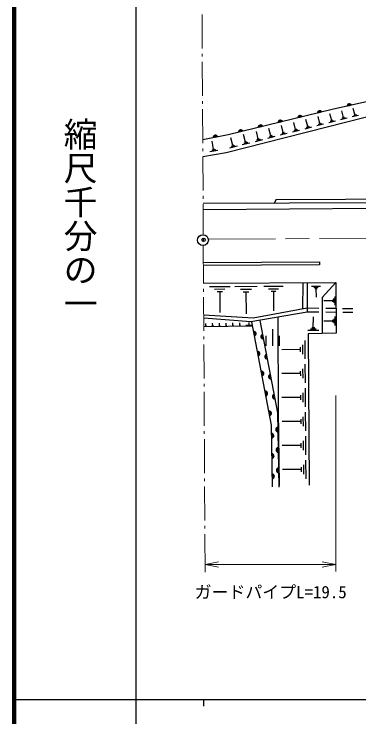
# Model space of a CAD drawing. Units: millimetres, scale not verified. Extents: x 40000 to 680000, y 20000 to 380000.
# Drawn here: x 40000 to 90988, y 202409 to 306254 of the extents above; entities that cross this region are included whole.
import ezdxf
from ezdxf.enums import TextEntityAlignment as Align

# ---------------------------------------------------------------- set-up
doc = ezdxf.new("R2010")
doc.units = ezdxf.units.MM
doc.header["$LTSCALE"] = 1000
doc.header["$PDMODE"] = 32
doc.header["$PDSIZE"] = 500
doc.linetypes.add('CHAIN', pattern=[18.5, 12, -1.5, 3.5, -1.5])
for name, color, linetype, lineweight in [('M-BGD', 7, 'Continuous', 25), ('M-BMK', 2, 'CHAIN', 13), ('M-BMK-HTXT', 7, 'Continuous', 13), ('M-BMK-SRVR', 3, 'Continuous', 25), ('M-STR-HTXT', 7, 'Continuous', 13), ('M-TTL', 2, 'Continuous', 140), ('M-TTL-BAND', 7, 'Continuous', 25)]:
    doc.layers.add(name, color=color, linetype=linetype, lineweight=lineweight)
doc.layers.add('M-OTRS', color=6, linetype='Continuous')
doc.styles.add('@ＭＳ ゴシック', font='')
doc.styles.add('ＭＳ ゴシック', font='')
doc.styles.get('@ＭＳ ゴシック').set_extended_font_data('@MS Gothic')
doc.styles.get('ＭＳ ゴシック').set_extended_font_data('MS Gothic')

msp = doc.modelspace()

# ---------------------------------------------------------------- linework, layer by layer
at = {"layer": 'M-BGD'}
for p, q in [((88689, 290979), (88445, 291933)), ((90382, 291401), (90148, 292317)), ((85193, 290101), (84937, 291107)), ((86957, 290546), (86705, 291534)), ((89226, 290863), (88272, 290619)), ((88957, 290921), (88480, 290799)), ((88808, 291010), (88569, 290949)), ((90898, 291289), (89982, 291055)), ((90640, 291345), (90182, 291228)), ((90496, 291430), (90267, 291372)), ((79794, 288738), (79523, 289798)), ((81612, 289197), (81346, 290238)), ((83411, 289651), (83150, 290675)), ((85760, 289978), (84755, 289721)), ((85477, 290040), (84974, 289911)), ((85319, 290133), (85067, 290069)), ((87514, 290426), (86526, 290174)), ((87236, 290486), (86742, 290360)), ((87081, 290578), (86834, 290515)), ((76102, 287806), (75822, 288903)), ((77957, 288274), (77682, 289353)), ((79926, 288772), (79661, 288704)), ((82199, 289069), (81157, 288804)), ((81905, 289133), (81384, 289000)), ((81742, 289230), (81481, 289164)), ((83988, 289526), (82965, 289265)), ((83700, 289589), (83188, 289458)), ((83539, 289684), (83283, 289619)), ((72336, 286855), (72047, 287990)), ((74229, 287333), (73944, 288449)), ((76721, 287672), (75624, 287392)), ((76412, 287739), (75863, 287599)), ((76240, 287841), (75965, 287771)), ((78565, 288142), (77487, 287867)), ((78261, 288208), (77722, 288071)), ((78092, 288309), (77823, 288240)), ((80391, 288608), (79331, 288338)), ((80093, 288673), (79563, 288538)), ((69499, 286275), (69295, 287451)), ((72976, 286716), (71841, 286426)), ((72656, 286786), (72089, 286641)), ((72478, 286891), (72194, 286819)), ((74858, 287196), (73742, 286911)), ((74543, 287265), (73985, 287122)), ((74368, 287368), (74089, 287297)), ((70138, 286083), (68962, 285879)), ((69818, 286179), (69231, 286077)), ((69646, 286301), (69352, 286250)), ((150620, 278566), (67945, 278248)), ((67948, 277399), (152874, 278054)), ((68009, 266509), (87594, 266570)), ((68872, 266012), (71946, 266021)), ((72650, 266023), (75918, 266034)), ((76907, 266037), (79796, 266046)), ((82685, 266555), (82621, 262705)), ((83340, 266557), (83357, 262839)), ((83980, 266041), (85284, 266065)), ((84309, 265884), (84961, 265896)), ((69641, 265630), (71179, 265634)), ((70027, 265247), (70796, 265249)), ((70411, 265248), (70421, 262173)), ((73468, 265618), (75102, 265623)), ((73878, 265210), (74695, 265213)), ((74286, 265212), (74297, 261944)), ((77631, 265678), (79075, 265682)), ((77993, 265318), (78715, 265320)), ((78354, 265319), (78363, 262430)), ((84475, 265724), (84801, 265729)), ((84638, 265727), (84662, 264422)), ((87088, 263893), (85783, 263889)), ((87087, 264056), (87088, 263729)), ((87250, 264219), (87252, 263567)), ((87412, 264546), (87416, 263241)), ((83357, 262839), (85079, 262816)), ((86079, 262802), (87579, 262782)), ((88579, 262769), (90078, 262749)), ((85081, 262205), (83357, 262228)), ((87581, 262172), (86081, 262192)), ((90081, 262138), (88581, 262158)), ((74762, 260273), (74755, 260673)), ((84243, 259908), (84278, 261544)), ((87099, 260904), (85794, 260900)), ((87098, 261067), (87099, 260741)), ((87261, 261231), (87263, 260578)), ((87423, 261558), (87427, 260253)), ((68044, 260078), (75257, 260212)), ((68463, 260157), (68264, 260153)), ((68363, 260155), (68356, 260555)), ((69463, 260175), (69263, 260172)), ((69363, 260173), (69356, 260573)), ((70463, 260194), (70263, 260190)), ((70363, 260192), (70356, 260592)), ((71463, 260212), (71263, 260209)), ((71363, 260210), (71356, 260610)), ((72463, 260231), (72263, 260227)), ((72363, 260229), (72355, 260629)), ((73463, 260249), (73263, 260246)), ((73363, 260247), (73355, 260647)), ((75262, 260283), (74262, 260264)), ((78199, 259713), (78199, 257213)), ((84647, 259695), (83830, 259713)), ((84447, 259904), (84038, 259913)), ((77199, 258713), (77199, 257213)), ((79199, 258713), (79199, 257213)), ((85052, 259482), (83416, 259517)), ((83462, 259027), (83639, 236655)), ((82970, 258044), (82992, 255321)), ((82300, 256677), (79577, 256656)), ((82297, 257017), (82303, 256337)), ((82635, 257361), (82646, 255999)), ((82998, 254528), (83020, 251791)), ((82322, 253496), (82327, 252812)), ((82661, 253841), (82672, 252473)), ((82324, 253154), (79588, 253132)), ((82687, 250308), (82698, 248932)), ((83026, 250998), (83048, 248247)), ((82349, 249617), (79598, 249595)), ((82346, 249961), (82352, 249273)), ((83054, 247449), (83076, 244694)), ((82373, 246411), (82379, 245722)), ((82715, 246758), (82726, 245380)), ((82376, 246066), (79621, 246045)), ((82744, 243201), (82755, 241827)), ((83082, 243891), (83104, 241143)), ((82406, 242512), (79658, 242490)), ((82403, 242855), (82409, 242168)), ((83110, 240340), (83132, 237599)), ((82436, 238964), (79696, 238942)), ((82433, 239307), (82438, 238622)), ((82773, 239652), (82784, 238282))]:
    msp.add_line(p, q, dxfattribs=at)
for points in [[(103753, 295890), (87052, 292132), (71647, 288408), (67893, 287692)], [(67907, 285189), (71364, 285789), (91927, 291036), (104958, 294002)], [(150629, 279173), (78684, 278827), (78472, 278289)], [(67992, 269554), (85151, 269648), (85153, 269225), (67995, 269129)], [(87594, 266570), (87617, 259094), (83462, 259027)], [(87594, 266570), (85568, 264365), (85536, 259060)], [(68034, 261814), (75353, 261381), (83357, 262839)], [(83357, 262839), (83357, 262228), (75025, 260762), (68037, 261328)], [(78216, 236405), (78079, 245514), (75147, 260783)], [(76339, 260993), (78949, 247328), (79121, 236376)], [(79220, 236580), (79104, 247688), (79063, 261472)]]:
    msp.add_lwpolyline(points, dxfattribs=at)
for centre, radius, start, end in [((89561, 292641), 354, 21.47745, 183.88263), ((89561, 292641), 283, 23.70149, 181.65859), ((89561, 292641), 212, 27.44782, 177.91227), ((85194, 291627), 354, 22.38804, 184.79322), ((85194, 291627), 283, 24.61208, 182.56918), ((85194, 291627), 212, 28.3584, 178.82285), ((89561, 292641), 142, 35.15955, 170.20054), ((89561, 292641), 100, 45.47721, 159.88288), ((82278, 290922), 354, 22.38804, 184.79322), ((82278, 290922), 283, 24.61208, 182.56918), ((82278, 290922), 212, 28.3584, 178.82285), ((82278, 290922), 142, 36.07013, 171.11112), ((82278, 290922), 100, 46.3878, 160.79346), ((85194, 291627), 142, 36.07013, 171.11112), ((85194, 291627), 100, 46.3878, 160.79346), ((76446, 289513), 354, 22.38804, 184.79322), ((76446, 289513), 283, 24.61208, 182.56918), ((79362, 290218), 354, 22.38804, 184.79322), ((79362, 290218), 283, 24.61208, 182.56918), ((79362, 290218), 212, 28.3584, 178.82285), ((79362, 290218), 142, 36.07013, 171.11112), ((79362, 290218), 100, 46.3878, 160.79346), ((73530, 288808), 354, 22.38804, 184.79322), ((73530, 288808), 283, 24.61208, 182.56918), ((73530, 288808), 212, 28.3584, 178.82285), ((73530, 288808), 142, 36.07013, 171.11112), ((73530, 288808), 100, 46.3878, 160.79346), ((76446, 289513), 212, 28.3584, 178.82285), ((76446, 289513), 142, 36.07013, 171.11112), ((76446, 289513), 100, 46.3878, 160.79346), ((69780, 287997), 354, 19.59653, 182.0017), ((69780, 287997), 283, 21.82056, 179.77767), ((69780, 287997), 212, 25.56689, 176.03134), ((69780, 287997), 142, 33.27862, 168.31961), ((69780, 287997), 100, 43.59628, 158.00195), ((75428, 259031), 354, 289.66634, 92.07152), ((75428, 259031), 283, 291.89038, 89.84748), ((75428, 259031), 212, 295.63671, 86.10115), ((75428, 259031), 142, 303.34844, 78.38943), ((75428, 259031), 100, 313.6661, 68.07176), ((76853, 258591), 354, 109.60738, 272.01256), ((76853, 258591), 283, 111.83142, 269.78852), ((76853, 258591), 212, 115.57775, 266.0422), ((76853, 258591), 142, 123.28948, 258.33047), ((76853, 258591), 100, 133.60714, 248.01281), ((75994, 256085), 354, 289.66634, 92.07152), ((75994, 256085), 283, 291.89038, 89.84748), ((75994, 256085), 212, 295.63671, 86.10115), ((75994, 256085), 142, 303.34844, 78.38943), ((75994, 256085), 100, 313.6661, 68.07176), ((77416, 255644), 354, 109.60738, 272.01256), ((77416, 255644), 283, 111.83142, 269.78852), ((77416, 255644), 212, 115.57775, 266.0422), ((77416, 255644), 142, 123.28948, 258.33047), ((77416, 255644), 100, 133.60714, 248.01281), ((76560, 253138), 354, 289.66634, 92.07152), ((76560, 253138), 283, 291.89038, 89.84748), ((76560, 253138), 212, 295.63671, 86.10115), ((76560, 253138), 142, 303.34844, 78.38943), ((76560, 253138), 100, 313.6661, 68.07176), ((77978, 252697), 354, 109.60738, 272.01256), ((77978, 252697), 283, 111.83142, 269.78852), ((77978, 252697), 212, 115.57775, 266.0422), ((77978, 252697), 142, 123.28948, 258.33047), ((77978, 252697), 100, 133.60714, 248.01281), ((77125, 250192), 354, 289.66634, 92.07152), ((77125, 250192), 283, 291.89038, 89.84748), ((77125, 250192), 212, 295.63671, 86.10115), ((77125, 250192), 142, 303.34844, 78.38943), ((77125, 250192), 100, 313.6661, 68.07176), ((78541, 249750), 354, 109.60738, 272.01256), ((78541, 249750), 283, 111.83142, 269.78852), ((78541, 249750), 212, 115.57775, 266.0422), ((78541, 249750), 142, 123.28948, 258.33047), ((78541, 249750), 100, 133.60714, 248.01281), ((77691, 247246), 354, 289.66634, 92.07152), ((77691, 247246), 283, 291.89038, 89.84748), ((77691, 247246), 212, 295.63671, 86.10115), ((77691, 247246), 142, 303.34844, 78.38943), ((77691, 247246), 100, 313.6661, 68.07176), ((79042, 244852), 354, 99.69898, 262.10416), ((79042, 244852), 283, 101.92302, 259.88012), ((78048, 243958), 354, 279.66209, 82.06727), ((78048, 243958), 283, 281.88613, 79.84323), ((78048, 243958), 212, 285.63245, 76.0969), ((78048, 243958), 142, 293.34418, 68.38517), ((78048, 243958), 100, 303.66185, 58.06751), ((79042, 244852), 212, 105.66934, 256.13379), ((79042, 244852), 142, 113.38107, 248.42206), ((79042, 244852), 100, 123.69873, 238.1044), ((79089, 241852), 354, 99.69898, 262.10416), ((79089, 241852), 283, 101.92302, 259.88012), ((79089, 241852), 212, 105.66934, 256.13379), ((79089, 241852), 142, 113.38107, 248.42206), ((78093, 240959), 354, 279.66209, 82.06727), ((78093, 240959), 283, 281.88613, 79.84323), ((78093, 240959), 212, 285.63245, 76.0969), ((78093, 240959), 142, 293.34418, 68.38517), ((78093, 240959), 100, 303.66185, 58.06751), ((79089, 241852), 100, 123.69873, 238.1044), ((79136, 238853), 354, 99.69898, 262.10416), ((79136, 238853), 283, 101.92302, 259.88012), ((79136, 238853), 212, 105.66934, 256.13379), ((79136, 238853), 142, 113.38107, 248.42206), ((79136, 238853), 100, 123.69873, 238.1044), ((78139, 237959), 354, 279.66209, 82.06727), ((78139, 237959), 283, 281.88613, 79.84323), ((78139, 237959), 212, 285.63245, 76.0969), ((78139, 237959), 142, 293.34418, 68.38517), ((78139, 237959), 100, 303.66185, 58.06751)]:
    msp.add_arc(centre, radius, start, end, dxfattribs=at)
at = {"layer": 'M-BMK'}
msp.add_lwpolyline([(167056, 273392), (134845, 273290), (97136, 273161), (68715, 272985)], dxfattribs=at)
at = {"layer": 'M-BMK-HTXT'}
for p, q in [((67793, 306177), (67820, 301178)), ((67824, 300378), (67826, 299978)), ((67831, 299178), (67858, 294178)), ((67862, 293378), (67864, 292978)), ((67869, 292178), (67896, 287178)), ((67900, 286378), (67903, 285978)), ((67907, 285178), (67934, 280178)), ((67939, 279378), (67941, 278978)), ((67945, 278178), (67970, 273655)), ((67978, 272058), (68009, 266435)), ((68013, 265635), (68016, 265235)), ((68020, 264435), (68047, 259435)), ((68052, 258635), (68054, 258235)), ((68058, 257435), (68085, 252435)), ((68090, 251635), (68092, 251235)), ((68096, 250435), (68124, 245435)), ((68128, 244635), (68130, 244235)), ((68134, 243435), (68162, 238435)), ((68166, 237635), (68168, 237235)), ((68173, 236435), (68200, 231435)), ((68204, 230635), (68206, 230235)), ((68211, 229435), (68241, 223812))]:
    msp.add_line(p, q, dxfattribs=at)
at = {"layer": 'M-BMK-SRVR'}
msp.add_circle((67925, 272856), 800, dxfattribs=at)
at = {"layer": 'M-OTRS'}
msp.add_point((68015, 272897), dxfattribs=at)
at = {"layer": 'M-STR-HTXT'}
for p, q in [((87574, 249903), (87574, 223918)), ((68235, 224918), (70235, 225318)), ((68235, 224918), (87574, 224918)), ((68235, 224918), (70235, 224518)), ((87574, 224918), (85574, 225318)), ((87574, 224918), (85574, 224518))]:
    msp.add_line(p, q, dxfattribs=at)
at = {"layer": 'M-TTL'}
msp.add_line((40000, 380000), (40000, 20000), dxfattribs=at)
at = {"layer": 'M-TTL-BAND'}
for p, q in [((58000, 370000), (58000, 20000)), ((40000, 205000), (579000, 205000)), ((68000, 205000), (68000, 204000))]:
    msp.add_line(p, q, dxfattribs=at)

# ---------------------------------------------------------------- texts
at = {"layer": 'M-STR-HTXT', "style": 'ＭＳ ゴシック'}
msp.add_text('ガードパイプL=19.5', height=1833, dxfattribs=at).set_placement((77940, 219394), align=Align.BOTTOM_CENTER)
at = {"layer": 'M-TTL-BAND', "style": '@ＭＳ ゴシック'}
msp.add_text('縮尺千分の一', height=3666, rotation=270, dxfattribs=at).set_placement((49777, 261030), align=Align.MIDDLE_RIGHT)

doc.saveas('drawing.dxf')
